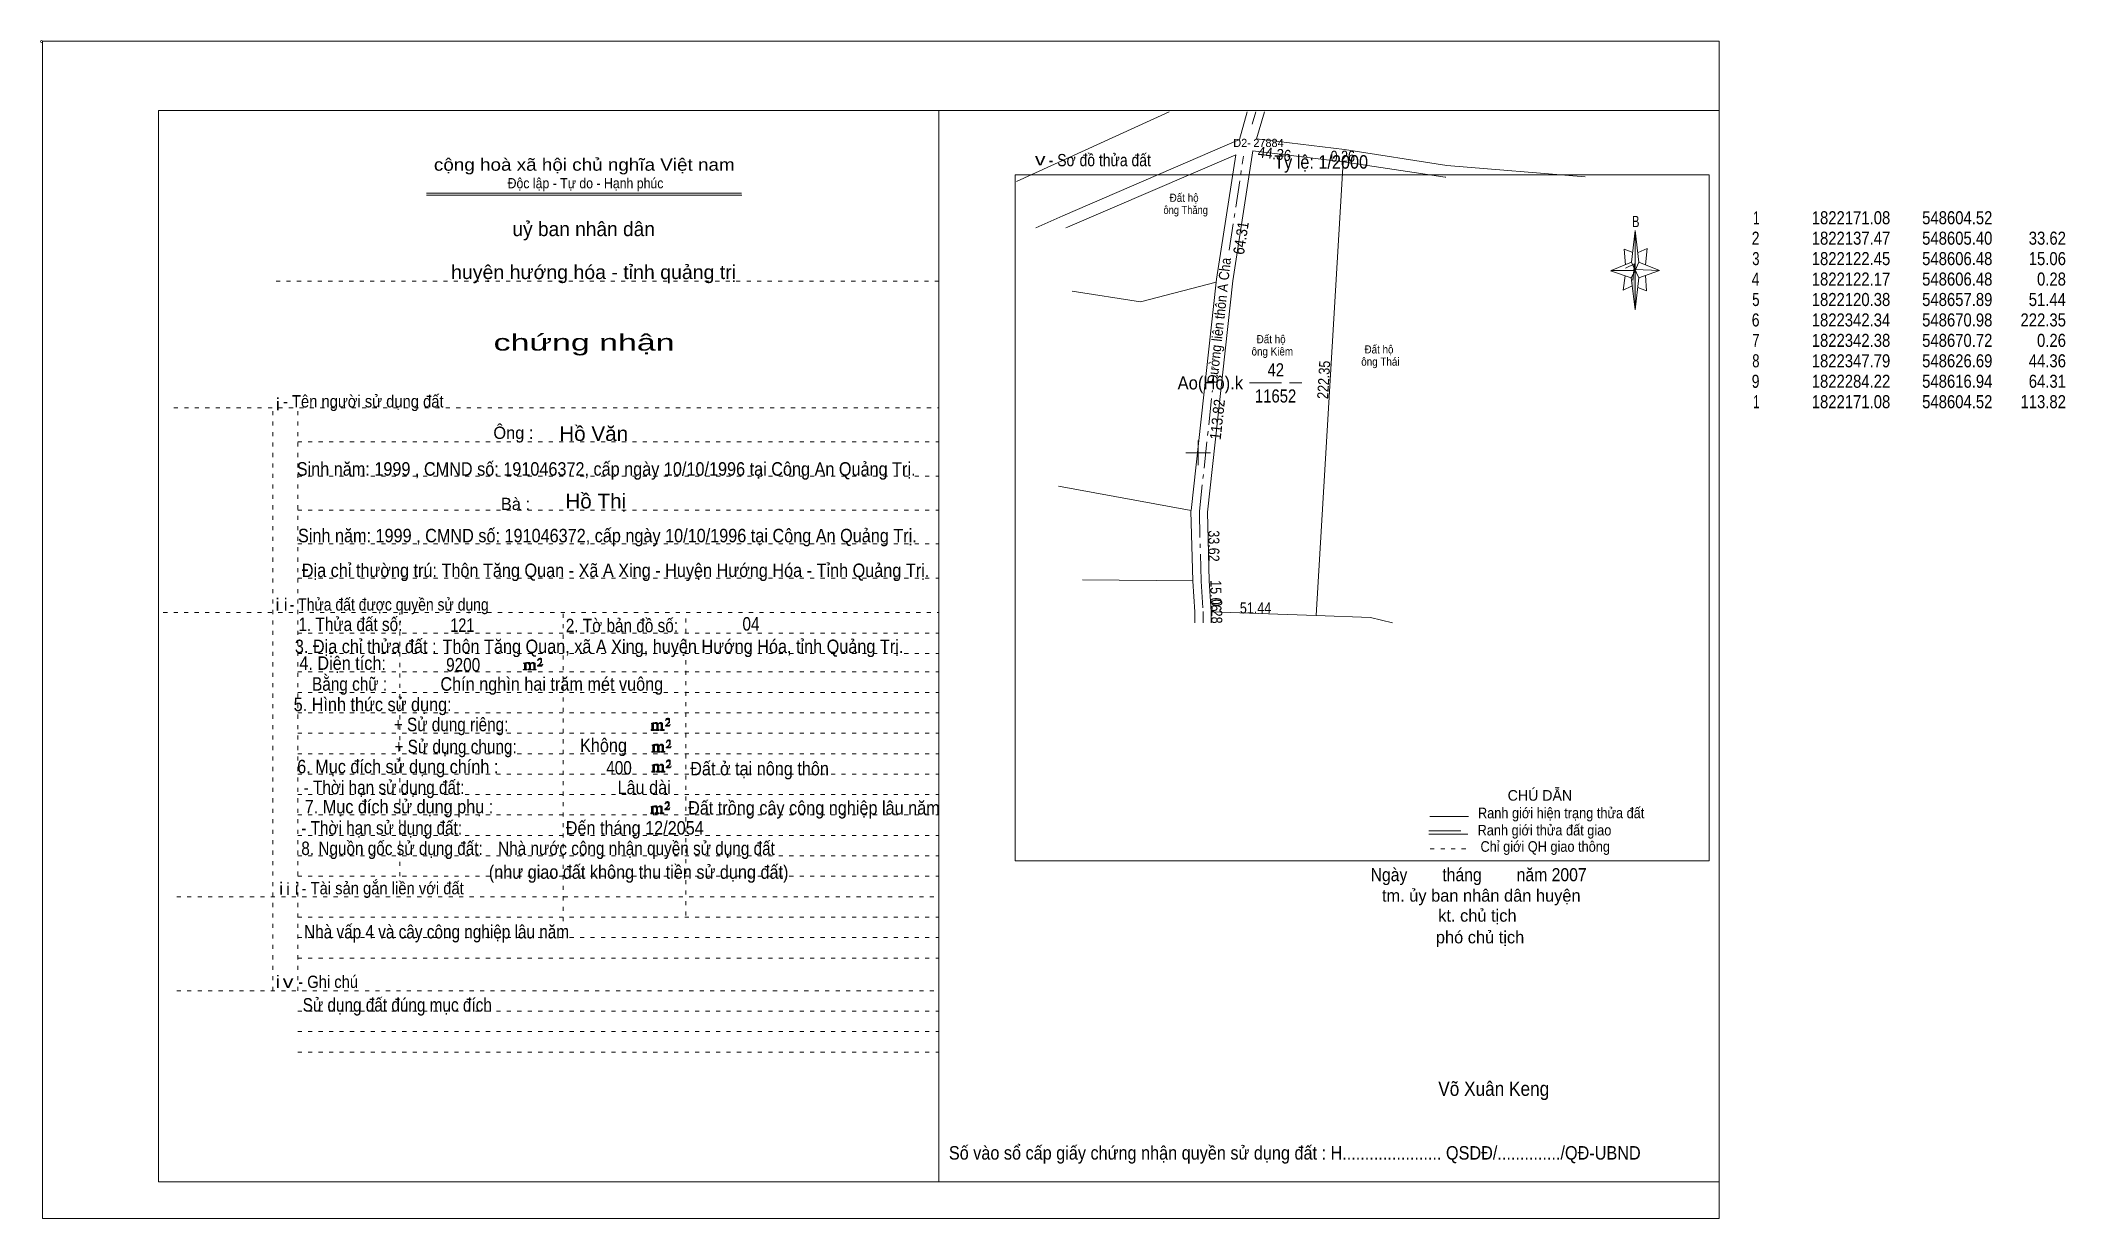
# Model space of a CAD drawing. Header units: centimetres. Extents: x -1.6 to 48, y -3.3 to 25.5.
import ezdxf
from ezdxf.enums import TextEntityAlignment as Align

# ---------------------------------------------------------------- set-up
doc = ezdxf.new("R2010")
doc.units = ezdxf.units.CM
doc.header["$LTSCALE"] = 0.13
for name, pattern in [('DOT_DASHED', [7.7, 5, -1.2, 0.3, -1.2]), ('DOTTED', [1.5, 0.3, -1.2]), ('LONG_DASHED', [7.5, 6, -1.5])]:
    doc.linetypes.add(name, pattern=pattern)
for name, color, linetype, lineweight in [('1', 7, 'DOTTED', 13), ('22', 7, 'Continuous', 13), ('33', 7, 'LONG_DASHED', 13), ('4', 7, 'Continuous', 13), ('5', 7, 'Continuous', 13), ('50', 7, 'Continuous', 13), ('53', 7, 'Continuous', 13)]:
    doc.layers.add(name, color=color, linetype=linetype, lineweight=lineweight)
for name, color, linetype in [('10', 7, 'Continuous'), ('23', 7, 'Continuous'), ('30', 7, 'Continuous'), ('52', 7, 'Continuous')]:
    doc.layers.add(name, color=color, linetype=linetype)

msp = doc.modelspace()

# ---------------------------------------------------------------- hatches: boundary and pattern name
at = {"layer": '5'}
msp.add_hatch(color=256, dxfattribs=at).paths.add_polyline_path([(37.46, 19.87), (37.46, 18.91), (37.36, 19.69)])
at = {"layer": '50'}
for points in [[(10.27, 10.13), (10.27, 10.12), (10.27, 10.11), (10.25, 10.11), (10.24, 10.11), (10.24, 10.1), (10.33, 10.1), (10.33, 10.11), (10.32, 10.11), (10.31, 10.11), (10.31, 10.12), (10.31, 10.13), (10.31, 10.24), (10.31, 10.25), (10.32, 10.26), (10.34, 10.26), (10.35, 10.26), (10.36, 10.26), (10.37, 10.25), (10.39, 10.22), (10.39, 10.13), (10.37, 10.12), (10.37, 10.11), (10.36, 10.11), (10.35, 10.11), (10.35, 10.1), (10.44, 10.1), (10.44, 10.11), (10.43, 10.11), (10.42, 10.11), (10.42, 10.12), (10.42, 10.13), (10.42, 10.24), (10.44, 10.26), (10.45, 10.26), (10.46, 10.26), (10.49, 10.26), (10.49, 10.25), (10.5, 10.24), (10.5, 10.22), (10.5, 10.13), (10.5, 10.12), (10.49, 10.11), (10.49, 10.11), (10.47, 10.11), (10.47, 10.1), (10.56, 10.1), (10.56, 10.11), (10.55, 10.11), (10.54, 10.11), (10.53, 10.12), (10.53, 10.13), (10.53, 10.2), (10.53, 10.25), (10.53, 10.26), (10.52, 10.27), (10.5, 10.28), (10.47, 10.28), (10.46, 10.28), (10.44, 10.27), (10.41, 10.25), (10.41, 10.26), (10.4, 10.28), (10.39, 10.28), (10.37, 10.28), (10.35, 10.28), (10.34, 10.28), (10.32, 10.26), (10.31, 10.26), (10.31, 10.25), (10.31, 10.25), (10.31, 10.26), (10.31, 10.28), (10.24, 10.26), (10.24, 10.26), (10.25, 10.26), (10.27, 10.25), (10.27, 10.24), (10.27, 10.23)], [(10.69, 10.19), (10.72, 10.24), (10.72, 10.24), (10.71, 10.22), (10.69, 10.22), (10.68, 10.22), (10.63, 10.22), (10.66, 10.26), (10.67, 10.27), (10.69, 10.28), (10.69, 10.3), (10.69, 10.32), (10.69, 10.34), (10.69, 10.35), (10.69, 10.37), (10.68, 10.38), (10.67, 10.38), (10.66, 10.39), (10.65, 10.39), (10.63, 10.38), (10.63, 10.38), (10.62, 10.37), (10.61, 10.35), (10.59, 10.33), (10.61, 10.33), (10.61, 10.35), (10.62, 10.35), (10.63, 10.36), (10.65, 10.36), (10.66, 10.36), (10.67, 10.35), (10.68, 10.35), (10.68, 10.32), (10.68, 10.3), (10.66, 10.28), (10.66, 10.26), (10.65, 10.25), (10.59, 10.2), (10.59, 10.19)], [(13.39, 8.66), (13.39, 8.65), (13.39, 8.64), (13.38, 8.64), (13.37, 8.64), (13.37, 8.62), (13.45, 8.62), (13.45, 8.64), (13.44, 8.64), (13.43, 8.64), (13.43, 8.65), (13.43, 8.66), (13.43, 8.77), (13.43, 8.78), (13.44, 8.79), (13.47, 8.79), (13.48, 8.79), (13.49, 8.79), (13.5, 8.78), (13.51, 8.74), (13.51, 8.66), (13.5, 8.65), (13.5, 8.64), (13.49, 8.64), (13.48, 8.64), (13.48, 8.62), (13.57, 8.62), (13.57, 8.64), (13.55, 8.64), (13.54, 8.64), (13.54, 8.65), (13.54, 8.66), (13.54, 8.77), (13.57, 8.79), (13.58, 8.79), (13.59, 8.79), (13.61, 8.79), (13.61, 8.78), (13.62, 8.77), (13.62, 8.74), (13.62, 8.66), (13.62, 8.65), (13.61, 8.64), (13.61, 8.64), (13.6, 8.64), (13.6, 8.62), (13.69, 8.62), (13.69, 8.64), (13.67, 8.64), (13.66, 8.64), (13.65, 8.65), (13.65, 8.66), (13.65, 8.73), (13.65, 8.78), (13.65, 8.79), (13.64, 8.8), (13.62, 8.81), (13.6, 8.81), (13.59, 8.81), (13.57, 8.8), (13.53, 8.78), (13.53, 8.79), (13.52, 8.81), (13.51, 8.81), (13.5, 8.81), (13.48, 8.81), (13.47, 8.81), (13.44, 8.79), (13.43, 8.79), (13.43, 8.78), (13.43, 8.78), (13.43, 8.79), (13.43, 8.81), (13.37, 8.79), (13.37, 8.79), (13.38, 8.79), (13.39, 8.78), (13.39, 8.77), (13.39, 8.76)], [(13.82, 8.72), (13.84, 8.77), (13.84, 8.77), (13.83, 8.74), (13.82, 8.74), (13.81, 8.74), (13.75, 8.74), (13.79, 8.79), (13.8, 8.8), (13.82, 8.81), (13.82, 8.83), (13.82, 8.84), (13.82, 8.87), (13.82, 8.88), (13.82, 8.9), (13.81, 8.91), (13.8, 8.91), (13.79, 8.92), (13.77, 8.92), (13.75, 8.91), (13.75, 8.91), (13.74, 8.9), (13.73, 8.88), (13.72, 8.86), (13.73, 8.86), (13.73, 8.88), (13.74, 8.88), (13.75, 8.89), (13.77, 8.89), (13.79, 8.89), (13.8, 8.88), (13.81, 8.88), (13.81, 8.84), (13.81, 8.83), (13.79, 8.81), (13.79, 8.79), (13.77, 8.78), (13.72, 8.73), (13.72, 8.72)], [(13.41, 8.12), (13.41, 8.11), (13.41, 8.1), (13.4, 8.1), (13.39, 8.1), (13.39, 8.09), (13.48, 8.09), (13.48, 8.1), (13.47, 8.1), (13.45, 8.1), (13.45, 8.11), (13.45, 8.12), (13.45, 8.23), (13.45, 8.24), (13.47, 8.26), (13.49, 8.26), (13.5, 8.26), (13.51, 8.26), (13.52, 8.24), (13.53, 8.21), (13.53, 8.12), (13.52, 8.11), (13.52, 8.1), (13.51, 8.1), (13.5, 8.1), (13.5, 8.09), (13.59, 8.09), (13.59, 8.1), (13.58, 8.1), (13.57, 8.1), (13.57, 8.11), (13.57, 8.12), (13.57, 8.23), (13.59, 8.26), (13.6, 8.26), (13.61, 8.26), (13.63, 8.26), (13.63, 8.24), (13.64, 8.23), (13.64, 8.21), (13.64, 8.12), (13.64, 8.11), (13.63, 8.1), (13.63, 8.1), (13.62, 8.1), (13.62, 8.09), (13.71, 8.09), (13.71, 8.1), (13.7, 8.1), (13.69, 8.1), (13.67, 8.11), (13.67, 8.12), (13.67, 8.2), (13.67, 8.24), (13.67, 8.26), (13.66, 8.27), (13.64, 8.28), (13.62, 8.28), (13.61, 8.28), (13.59, 8.27), (13.55, 8.24), (13.55, 8.26), (13.54, 8.28), (13.53, 8.28), (13.52, 8.28), (13.5, 8.28), (13.49, 8.28), (13.47, 8.26), (13.45, 8.26), (13.45, 8.24), (13.45, 8.24), (13.45, 8.26), (13.45, 8.28), (13.39, 8.26), (13.39, 8.26), (13.4, 8.26), (13.41, 8.24), (13.41, 8.23), (13.41, 8.22)], [(13.84, 8.19), (13.86, 8.23), (13.86, 8.23), (13.85, 8.21), (13.84, 8.21), (13.83, 8.21), (13.77, 8.21), (13.81, 8.26), (13.82, 8.27), (13.84, 8.28), (13.84, 8.3), (13.84, 8.31), (13.84, 8.33), (13.84, 8.34), (13.84, 8.37), (13.83, 8.38), (13.82, 8.38), (13.81, 8.39), (13.8, 8.39), (13.77, 8.38), (13.77, 8.38), (13.76, 8.37), (13.75, 8.34), (13.74, 8.32), (13.75, 8.32), (13.75, 8.34), (13.76, 8.34), (13.77, 8.36), (13.8, 8.36), (13.81, 8.36), (13.82, 8.34), (13.83, 8.34), (13.83, 8.31), (13.83, 8.3), (13.81, 8.28), (13.81, 8.26), (13.8, 8.24), (13.74, 8.2), (13.74, 8.19)], [(13.41, 7.64), (13.41, 7.63), (13.41, 7.62), (13.4, 7.62), (13.39, 7.62), (13.39, 7.6), (13.47, 7.6), (13.47, 7.62), (13.46, 7.62), (13.45, 7.62), (13.45, 7.63), (13.45, 7.64), (13.45, 7.75), (13.45, 7.76), (13.46, 7.77), (13.49, 7.77), (13.5, 7.77), (13.51, 7.77), (13.52, 7.76), (13.53, 7.72), (13.53, 7.64), (13.52, 7.63), (13.52, 7.62), (13.51, 7.62), (13.5, 7.62), (13.5, 7.6), (13.59, 7.6), (13.59, 7.62), (13.57, 7.62), (13.56, 7.62), (13.56, 7.63), (13.56, 7.64), (13.56, 7.75), (13.59, 7.77), (13.6, 7.77), (13.61, 7.77), (13.63, 7.77), (13.63, 7.76), (13.64, 7.75), (13.64, 7.72), (13.64, 7.64), (13.64, 7.63), (13.63, 7.62), (13.63, 7.62), (13.62, 7.62), (13.62, 7.6), (13.71, 7.6), (13.71, 7.62), (13.69, 7.62), (13.68, 7.62), (13.67, 7.63), (13.67, 7.64), (13.67, 7.71), (13.67, 7.76), (13.67, 7.77), (13.66, 7.78), (13.64, 7.79), (13.62, 7.79), (13.61, 7.79), (13.59, 7.78), (13.55, 7.76), (13.55, 7.77), (13.54, 7.79), (13.53, 7.79), (13.52, 7.79), (13.5, 7.79), (13.49, 7.79), (13.46, 7.77), (13.45, 7.77), (13.45, 7.76), (13.45, 7.76), (13.45, 7.77), (13.45, 7.79), (13.39, 7.77), (13.39, 7.77), (13.4, 7.77), (13.41, 7.76), (13.41, 7.75), (13.41, 7.74)], [(13.84, 7.7), (13.86, 7.75), (13.86, 7.75), (13.85, 7.72), (13.84, 7.72), (13.83, 7.72), (13.77, 7.72), (13.81, 7.77), (13.82, 7.78), (13.84, 7.79), (13.84, 7.81), (13.84, 7.82), (13.84, 7.85), (13.84, 7.86), (13.84, 7.88), (13.83, 7.89), (13.82, 7.89), (13.81, 7.9), (13.79, 7.9), (13.77, 7.89), (13.77, 7.89), (13.76, 7.88), (13.75, 7.86), (13.74, 7.84), (13.75, 7.84), (13.75, 7.86), (13.76, 7.86), (13.77, 7.87), (13.79, 7.87), (13.81, 7.87), (13.82, 7.86), (13.83, 7.86), (13.83, 7.82), (13.83, 7.81), (13.81, 7.79), (13.81, 7.77), (13.79, 7.76), (13.74, 7.71), (13.74, 7.7)], [(13.38, 6.62), (13.38, 6.61), (13.38, 6.6), (13.37, 6.6), (13.36, 6.6), (13.36, 6.58), (13.44, 6.58), (13.44, 6.6), (13.43, 6.6), (13.42, 6.6), (13.42, 6.61), (13.42, 6.62), (13.42, 6.73), (13.42, 6.74), (13.43, 6.75), (13.46, 6.75), (13.47, 6.75), (13.48, 6.75), (13.49, 6.74), (13.5, 6.7), (13.5, 6.62), (13.49, 6.61), (13.49, 6.6), (13.48, 6.6), (13.47, 6.6), (13.47, 6.58), (13.56, 6.58), (13.56, 6.6), (13.54, 6.6), (13.53, 6.6), (13.53, 6.61), (13.53, 6.62), (13.53, 6.73), (13.56, 6.75), (13.57, 6.75), (13.58, 6.75), (13.6, 6.75), (13.6, 6.74), (13.61, 6.73), (13.61, 6.7), (13.61, 6.62), (13.61, 6.61), (13.6, 6.6), (13.6, 6.6), (13.59, 6.6), (13.59, 6.58), (13.68, 6.58), (13.68, 6.6), (13.66, 6.6), (13.65, 6.6), (13.64, 6.61), (13.64, 6.62), (13.64, 6.69), (13.64, 6.74), (13.64, 6.75), (13.63, 6.76), (13.61, 6.77), (13.59, 6.77), (13.58, 6.77), (13.56, 6.76), (13.52, 6.74), (13.52, 6.75), (13.51, 6.77), (13.5, 6.77), (13.49, 6.77), (13.47, 6.77), (13.46, 6.77), (13.43, 6.75), (13.42, 6.75), (13.42, 6.74), (13.42, 6.74), (13.42, 6.75), (13.42, 6.77), (13.36, 6.75), (13.36, 6.75), (13.37, 6.75), (13.38, 6.74), (13.38, 6.73), (13.38, 6.72)], [(13.81, 6.68), (13.83, 6.73), (13.83, 6.73), (13.82, 6.7), (13.81, 6.7), (13.8, 6.7), (13.74, 6.7), (13.78, 6.75), (13.79, 6.76), (13.81, 6.77), (13.81, 6.79), (13.81, 6.8), (13.81, 6.83), (13.81, 6.84), (13.81, 6.86), (13.8, 6.87), (13.79, 6.87), (13.78, 6.88), (13.76, 6.88), (13.74, 6.87), (13.74, 6.87), (13.73, 6.86), (13.72, 6.84), (13.71, 6.82), (13.72, 6.82), (13.72, 6.84), (13.73, 6.84), (13.74, 6.85), (13.76, 6.85), (13.78, 6.85), (13.79, 6.84), (13.8, 6.84), (13.8, 6.8), (13.8, 6.79), (13.78, 6.77), (13.78, 6.75), (13.76, 6.74), (13.71, 6.69), (13.71, 6.68)]]:
    msp.add_hatch(color=256, dxfattribs=at).paths.add_polyline_path(points)

# ---------------------------------------------------------------- linework, layer by layer
at = {"layer": '1', "linetype": 'Continuous'}
for p, q in [((1.31, -2.42), (1.31, 23.78)), ((1.31, 23.78), (39.51, 23.78)), ((20.41, -2.42), (20.41, 23.78)), ((39.51, -2.42), (39.51, 23.78)), ((7.87, 21.76), (15.58, 21.76)), ((7.87, 21.71), (15.59, 21.71)), ((37.36, 19.69), (36.85, 19.86)), ((1.31, -2.42), (39.51, -2.42))]:
    msp.add_line(p, q, dxfattribs=at)
at = {"layer": '1'}
for p, q in [((4.19, 19.61), (20.41, 19.61)), ((1.69, 16.51), (20.41, 16.51)), ((4.11, 2.25), (4.11, 16.51)), ((4.72, 2.25), (4.72, 16.51)), ((4.72, 15.68), (20.41, 15.68)), ((4.72, 14.84), (20.41, 14.84)), ((4.72, 14.01), (20.41, 14.01)), ((4.72, 13.18), (20.41, 13.18)), ((4.72, 12.34), (20.41, 12.34)), ((1.43, 11.5), (20.41, 11.5)), ((7.22, 5.05), (7.22, 11.5)), ((11.22, 3.95), (11.22, 11.5)), ((14.22, 4.09), (14.22, 11.5)), ((4.72, 11), (20.41, 11)), ((4.72, 10.5), (20.41, 10.5)), ((4.72, 10.05), (20.41, 10.05)), ((4.72, 9.55), (20.41, 9.55)), ((4.72, 9.05), (20.41, 9.05)), ((4.72, 8.55), (20.41, 8.55)), ((4.72, 8.05), (20.41, 8.05)), ((4.72, 7.55), (20.41, 7.55)), ((4.72, 7.05), (20.41, 7.05)), ((4.72, 6.55), (20.41, 6.55)), ((4.72, 6.05), (20.41, 6.05)), ((4.72, 5.55), (20.41, 5.55)), ((4.72, 5.05), (20.41, 5.05)), ((1.76, 4.55), (20.41, 4.55)), ((4.72, 4.05), (20.41, 4.05)), ((4.72, 3.55), (20.41, 3.55)), ((4.72, 3.05), (20.41, 3.05)), ((1.76, 2.25), (20.41, 2.25)), ((4.72, 1.75), (20.41, 1.75)), ((4.72, 1.25), (20.41, 1.25)), ((4.72, 0.75), (20.41, 0.75))]:
    msp.add_line(p, q, dxfattribs=at)
at = {"layer": '1', "linetype": 'Continuous'}
msp.add_lwpolyline([(-1.53, -3.32), (39.51, -3.32), (39.51, 25.48), (-1.53, 25.48)], close=True, dxfattribs=at)
msp.add_lwpolyline([(37.37, 19.49), (37.16, 19.39), (37.21, 19.74)], dxfattribs=at)
at = {"layer": '22'}
for p, q in [((22.31, 22.05), (26.05, 23.75)), ((27.77, 23.07), (27.96, 23.75)), ((28.19, 23.09), (28.38, 23.75)), ((23.34, 14.59), (26.59, 14)), ((26.63, 12.28), (23.93, 12.3)), ((27.08, 11.52), (27.08, 11.25))]:
    msp.add_line(p, q, dxfattribs=at)
at = {"layer": '22', "linetype": 'DOT_DASHED'}
for p, q in [((28.08, 23.45), (28.17, 23.75)), ((27.52, 20.37), (27.87, 22.67)), ((26.79, 13.98), (27.11, 16.93))]:
    msp.add_line(p, q, dxfattribs=at)
at = {"layer": '22'}
for points in [[(27.77, 23.07), (23.45, 21.21), (22.79, 20.91)], [(27.08, 11.52), (27.08, 11.53), (27.03, 12.28), (26.99, 13.96), (27.61, 19.62), (28.1, 22.8)], [(30.31, 22.53), (30.3, 22.53), (28.1, 22.8)], [(36.23, 22.16), (32.85, 22.44), (30.34, 22.83), (28.19, 23.09)], [(27.68, 22.7), (23.56, 20.93), (23.52, 20.91)], [(27.08, 11.52), (29.65, 11.43), (30.31, 22.53)], [(27.2, 19.58), (27.21, 19.66), (27.68, 22.7)], [(30.31, 22.53), (32.81, 22.15), (32.82, 22.15)], [(23.68, 19.36), (25.35, 19.1), (27.2, 19.58)], [(26.63, 12.28), (26.58, 13.98), (26.59, 14), (27.2, 19.58)], [(26.63, 12.28), (26.63, 12.27), (26.68, 11.52), (26.68, 11.25)], [(29.65, 11.43), (30.98, 11.38), (31.52, 11.25)]]:
    msp.add_lwpolyline(points, dxfattribs=at)
at = {"layer": '22', "linetype": 'DOT_DASHED'}
for points in [[(26.83, 12.28), (26.79, 13.98), (26.79, 13.98)], [(26.83, 12.28), (26.83, 12.27), (26.88, 11.53), (26.88, 11.25)]]:
    msp.add_lwpolyline(points, dxfattribs=at)
at = {"layer": '33'}
msp.add_line((28.02, 17.12), (29.3, 17.12), dxfattribs=at)
at = {"layer": '4'}
for p, q in [((32.43, 6.51), (33.38, 6.51)), ((32.41, 6.08), (33.36, 6.08))]:
    msp.add_line(p, q, dxfattribs=at)
at = {"layer": '4', "linetype": 'LONG_DASHED'}
msp.add_line((32.41, 6.16), (33.36, 6.16), dxfattribs=at)
at = {"layer": '4', "linetype": 'DOTTED'}
msp.add_line((32.44, 5.72), (33.43, 5.72), dxfattribs=at)
at = {"layer": '4'}
msp.add_lwpolyline([(22.28, 22.21), (39.27, 22.21), (39.27, 5.43), (22.28, 5.43)], close=True, dxfattribs=at)
msp.add_circle((-1.55, 25.47), 0.025, dxfattribs=at)
at = {"layer": '5'}
for p, q in [((37.37, 20.07), (37.46, 20.85)), ((37.55, 20.07), (38.05, 19.87)), ((37.55, 19.69), (37.46, 18.91)), ((37.73, 19.37), (37.52, 19.45)), ((37.71, 19.75), (37.73, 19.37))]:
    msp.add_line(p, q, dxfattribs=at)
for points in [[(37.46, 20.85), (37.55, 20.07), (37.46, 19.87)], [(37.46, 19.87), (36.87, 19.87), (37.37, 20.07), (37.55, 19.69), (38.05, 19.87), (37.46, 19.89)], [(37.46, 19.87), (37.46, 18.91), (37.36, 19.69)]]:
    msp.add_lwpolyline(points, close=True, dxfattribs=at)
for points in [[(37.4, 20.31), (37.19, 20.39), (37.22, 20.01)], [(37.53, 20.31), (37.75, 20.41), (37.71, 20.01)], [(37.46, 19.87), (37.37, 20.07), (36.87, 19.87)], [(37.22, 19.93), (37.44, 20.03), (37.4, 19.63)], [(37.46, 19.87), (37.55, 19.69), (38.05, 19.87)]]:
    msp.add_lwpolyline(points, dxfattribs=at)
at = {"layer": '50'}
for points in [[(10.27, 10.13), (10.27, 10.12), (10.27, 10.11), (10.25, 10.11), (10.24, 10.11), (10.24, 10.1), (10.33, 10.1), (10.33, 10.11), (10.32, 10.11), (10.31, 10.11), (10.31, 10.12), (10.31, 10.13), (10.31, 10.24), (10.31, 10.25), (10.32, 10.26), (10.34, 10.26), (10.35, 10.26), (10.36, 10.26), (10.37, 10.25), (10.39, 10.22), (10.39, 10.13), (10.37, 10.12), (10.37, 10.11), (10.36, 10.11), (10.35, 10.11), (10.35, 10.1), (10.44, 10.1), (10.44, 10.11), (10.43, 10.11), (10.42, 10.11), (10.42, 10.12), (10.42, 10.13), (10.42, 10.24), (10.44, 10.26), (10.45, 10.26), (10.46, 10.26), (10.49, 10.26), (10.49, 10.25), (10.5, 10.24), (10.5, 10.22), (10.5, 10.13), (10.5, 10.12), (10.49, 10.11), (10.49, 10.11), (10.47, 10.11), (10.47, 10.1), (10.56, 10.1), (10.56, 10.11), (10.55, 10.11), (10.54, 10.11), (10.53, 10.12), (10.53, 10.13), (10.53, 10.2), (10.53, 10.25), (10.53, 10.26), (10.52, 10.27), (10.5, 10.28), (10.47, 10.28), (10.46, 10.28), (10.44, 10.27), (10.41, 10.25), (10.41, 10.26), (10.4, 10.28), (10.39, 10.28), (10.37, 10.28), (10.35, 10.28), (10.34, 10.28), (10.32, 10.26), (10.31, 10.26), (10.31, 10.25), (10.31, 10.25), (10.31, 10.26), (10.31, 10.28), (10.24, 10.26), (10.24, 10.26), (10.25, 10.26), (10.27, 10.25), (10.27, 10.24), (10.27, 10.23)], [(10.69, 10.19), (10.72, 10.24), (10.72, 10.24), (10.71, 10.22), (10.69, 10.22), (10.68, 10.22), (10.63, 10.22), (10.66, 10.26), (10.67, 10.27), (10.69, 10.28), (10.69, 10.3), (10.69, 10.32), (10.69, 10.34), (10.69, 10.35), (10.69, 10.37), (10.68, 10.38), (10.67, 10.38), (10.66, 10.39), (10.65, 10.39), (10.63, 10.38), (10.63, 10.38), (10.62, 10.37), (10.61, 10.35), (10.59, 10.33), (10.61, 10.33), (10.61, 10.35), (10.62, 10.35), (10.63, 10.36), (10.65, 10.36), (10.66, 10.36), (10.67, 10.35), (10.68, 10.35), (10.68, 10.32), (10.68, 10.3), (10.66, 10.28), (10.66, 10.26), (10.65, 10.25), (10.59, 10.2), (10.59, 10.19)], [(13.39, 8.66), (13.39, 8.65), (13.39, 8.64), (13.38, 8.64), (13.37, 8.64), (13.37, 8.62), (13.45, 8.62), (13.45, 8.64), (13.44, 8.64), (13.43, 8.64), (13.43, 8.65), (13.43, 8.66), (13.43, 8.77), (13.43, 8.78), (13.44, 8.79), (13.47, 8.79), (13.48, 8.79), (13.49, 8.79), (13.5, 8.78), (13.51, 8.74), (13.51, 8.66), (13.5, 8.65), (13.5, 8.64), (13.49, 8.64), (13.48, 8.64), (13.48, 8.62), (13.57, 8.62), (13.57, 8.64), (13.55, 8.64), (13.54, 8.64), (13.54, 8.65), (13.54, 8.66), (13.54, 8.77), (13.57, 8.79), (13.58, 8.79), (13.59, 8.79), (13.61, 8.79), (13.61, 8.78), (13.62, 8.77), (13.62, 8.74), (13.62, 8.66), (13.62, 8.65), (13.61, 8.64), (13.61, 8.64), (13.6, 8.64), (13.6, 8.62), (13.69, 8.62), (13.69, 8.64), (13.67, 8.64), (13.66, 8.64), (13.65, 8.65), (13.65, 8.66), (13.65, 8.73), (13.65, 8.78), (13.65, 8.79), (13.64, 8.8), (13.62, 8.81), (13.6, 8.81), (13.59, 8.81), (13.57, 8.8), (13.53, 8.78), (13.53, 8.79), (13.52, 8.81), (13.51, 8.81), (13.5, 8.81), (13.48, 8.81), (13.47, 8.81), (13.44, 8.79), (13.43, 8.79), (13.43, 8.78), (13.43, 8.78), (13.43, 8.79), (13.43, 8.81), (13.37, 8.79), (13.37, 8.79), (13.38, 8.79), (13.39, 8.78), (13.39, 8.77), (13.39, 8.76)], [(13.82, 8.72), (13.84, 8.77), (13.84, 8.77), (13.83, 8.74), (13.82, 8.74), (13.81, 8.74), (13.75, 8.74), (13.79, 8.79), (13.8, 8.8), (13.82, 8.81), (13.82, 8.83), (13.82, 8.84), (13.82, 8.87), (13.82, 8.88), (13.82, 8.9), (13.81, 8.91), (13.8, 8.91), (13.79, 8.92), (13.77, 8.92), (13.75, 8.91), (13.75, 8.91), (13.74, 8.9), (13.73, 8.88), (13.72, 8.86), (13.73, 8.86), (13.73, 8.88), (13.74, 8.88), (13.75, 8.89), (13.77, 8.89), (13.79, 8.89), (13.8, 8.88), (13.81, 8.88), (13.81, 8.84), (13.81, 8.83), (13.79, 8.81), (13.79, 8.79), (13.77, 8.78), (13.72, 8.73), (13.72, 8.72)], [(13.41, 8.12), (13.41, 8.11), (13.41, 8.1), (13.4, 8.1), (13.39, 8.1), (13.39, 8.09), (13.48, 8.09), (13.48, 8.1), (13.47, 8.1), (13.45, 8.1), (13.45, 8.11), (13.45, 8.12), (13.45, 8.23), (13.45, 8.24), (13.47, 8.26), (13.49, 8.26), (13.5, 8.26), (13.51, 8.26), (13.52, 8.24), (13.53, 8.21), (13.53, 8.12), (13.52, 8.11), (13.52, 8.1), (13.51, 8.1), (13.5, 8.1), (13.5, 8.09), (13.59, 8.09), (13.59, 8.1), (13.58, 8.1), (13.57, 8.1), (13.57, 8.11), (13.57, 8.12), (13.57, 8.23), (13.59, 8.26), (13.6, 8.26), (13.61, 8.26), (13.63, 8.26), (13.63, 8.24), (13.64, 8.23), (13.64, 8.21), (13.64, 8.12), (13.64, 8.11), (13.63, 8.1), (13.63, 8.1), (13.62, 8.1), (13.62, 8.09), (13.71, 8.09), (13.71, 8.1), (13.7, 8.1), (13.69, 8.1), (13.67, 8.11), (13.67, 8.12), (13.67, 8.2), (13.67, 8.24), (13.67, 8.26), (13.66, 8.27), (13.64, 8.28), (13.62, 8.28), (13.61, 8.28), (13.59, 8.27), (13.55, 8.24), (13.55, 8.26), (13.54, 8.28), (13.53, 8.28), (13.52, 8.28), (13.5, 8.28), (13.49, 8.28), (13.47, 8.26), (13.45, 8.26), (13.45, 8.24), (13.45, 8.24), (13.45, 8.26), (13.45, 8.28), (13.39, 8.26), (13.39, 8.26), (13.4, 8.26), (13.41, 8.24), (13.41, 8.23), (13.41, 8.22)], [(13.84, 8.19), (13.86, 8.23), (13.86, 8.23), (13.85, 8.21), (13.84, 8.21), (13.83, 8.21), (13.77, 8.21), (13.81, 8.26), (13.82, 8.27), (13.84, 8.28), (13.84, 8.3), (13.84, 8.31), (13.84, 8.33), (13.84, 8.34), (13.84, 8.37), (13.83, 8.38), (13.82, 8.38), (13.81, 8.39), (13.8, 8.39), (13.77, 8.38), (13.77, 8.38), (13.76, 8.37), (13.75, 8.34), (13.74, 8.32), (13.75, 8.32), (13.75, 8.34), (13.76, 8.34), (13.77, 8.36), (13.8, 8.36), (13.81, 8.36), (13.82, 8.34), (13.83, 8.34), (13.83, 8.31), (13.83, 8.3), (13.81, 8.28), (13.81, 8.26), (13.8, 8.24), (13.74, 8.2), (13.74, 8.19)], [(13.41, 7.64), (13.41, 7.63), (13.41, 7.62), (13.4, 7.62), (13.39, 7.62), (13.39, 7.6), (13.47, 7.6), (13.47, 7.62), (13.46, 7.62), (13.45, 7.62), (13.45, 7.63), (13.45, 7.64), (13.45, 7.75), (13.45, 7.76), (13.46, 7.77), (13.49, 7.77), (13.5, 7.77), (13.51, 7.77), (13.52, 7.76), (13.53, 7.72), (13.53, 7.64), (13.52, 7.63), (13.52, 7.62), (13.51, 7.62), (13.5, 7.62), (13.5, 7.6), (13.59, 7.6), (13.59, 7.62), (13.57, 7.62), (13.56, 7.62), (13.56, 7.63), (13.56, 7.64), (13.56, 7.75), (13.59, 7.77), (13.6, 7.77), (13.61, 7.77), (13.63, 7.77), (13.63, 7.76), (13.64, 7.75), (13.64, 7.72), (13.64, 7.64), (13.64, 7.63), (13.63, 7.62), (13.63, 7.62), (13.62, 7.62), (13.62, 7.6), (13.71, 7.6), (13.71, 7.62), (13.69, 7.62), (13.68, 7.62), (13.67, 7.63), (13.67, 7.64), (13.67, 7.71), (13.67, 7.76), (13.67, 7.77), (13.66, 7.78), (13.64, 7.79), (13.62, 7.79), (13.61, 7.79), (13.59, 7.78), (13.55, 7.76), (13.55, 7.77), (13.54, 7.79), (13.53, 7.79), (13.52, 7.79), (13.5, 7.79), (13.49, 7.79), (13.46, 7.77), (13.45, 7.77), (13.45, 7.76), (13.45, 7.76), (13.45, 7.77), (13.45, 7.79), (13.39, 7.77), (13.39, 7.77), (13.4, 7.77), (13.41, 7.76), (13.41, 7.75), (13.41, 7.74)], [(13.84, 7.7), (13.86, 7.75), (13.86, 7.75), (13.85, 7.72), (13.84, 7.72), (13.83, 7.72), (13.77, 7.72), (13.81, 7.77), (13.82, 7.78), (13.84, 7.79), (13.84, 7.81), (13.84, 7.82), (13.84, 7.85), (13.84, 7.86), (13.84, 7.88), (13.83, 7.89), (13.82, 7.89), (13.81, 7.9), (13.79, 7.9), (13.77, 7.89), (13.77, 7.89), (13.76, 7.88), (13.75, 7.86), (13.74, 7.84), (13.75, 7.84), (13.75, 7.86), (13.76, 7.86), (13.77, 7.87), (13.79, 7.87), (13.81, 7.87), (13.82, 7.86), (13.83, 7.86), (13.83, 7.82), (13.83, 7.81), (13.81, 7.79), (13.81, 7.77), (13.79, 7.76), (13.74, 7.71), (13.74, 7.7)], [(13.38, 6.62), (13.38, 6.61), (13.38, 6.6), (13.37, 6.6), (13.36, 6.6), (13.36, 6.58), (13.44, 6.58), (13.44, 6.6), (13.43, 6.6), (13.42, 6.6), (13.42, 6.61), (13.42, 6.62), (13.42, 6.73), (13.42, 6.74), (13.43, 6.75), (13.46, 6.75), (13.47, 6.75), (13.48, 6.75), (13.49, 6.74), (13.5, 6.7), (13.5, 6.62), (13.49, 6.61), (13.49, 6.6), (13.48, 6.6), (13.47, 6.6), (13.47, 6.58), (13.56, 6.58), (13.56, 6.6), (13.54, 6.6), (13.53, 6.6), (13.53, 6.61), (13.53, 6.62), (13.53, 6.73), (13.56, 6.75), (13.57, 6.75), (13.58, 6.75), (13.6, 6.75), (13.6, 6.74), (13.61, 6.73), (13.61, 6.7), (13.61, 6.62), (13.61, 6.61), (13.6, 6.6), (13.6, 6.6), (13.59, 6.6), (13.59, 6.58), (13.68, 6.58), (13.68, 6.6), (13.66, 6.6), (13.65, 6.6), (13.64, 6.61), (13.64, 6.62), (13.64, 6.69), (13.64, 6.74), (13.64, 6.75), (13.63, 6.76), (13.61, 6.77), (13.59, 6.77), (13.58, 6.77), (13.56, 6.76), (13.52, 6.74), (13.52, 6.75), (13.51, 6.77), (13.5, 6.77), (13.49, 6.77), (13.47, 6.77), (13.46, 6.77), (13.43, 6.75), (13.42, 6.75), (13.42, 6.74), (13.42, 6.74), (13.42, 6.75), (13.42, 6.77), (13.36, 6.75), (13.36, 6.75), (13.37, 6.75), (13.38, 6.74), (13.38, 6.73), (13.38, 6.72)], [(13.81, 6.68), (13.83, 6.73), (13.83, 6.73), (13.82, 6.7), (13.81, 6.7), (13.8, 6.7), (13.74, 6.7), (13.78, 6.75), (13.79, 6.76), (13.81, 6.77), (13.81, 6.79), (13.81, 6.8), (13.81, 6.83), (13.81, 6.84), (13.81, 6.86), (13.8, 6.87), (13.79, 6.87), (13.78, 6.88), (13.76, 6.88), (13.74, 6.87), (13.74, 6.87), (13.73, 6.86), (13.72, 6.84), (13.71, 6.82), (13.72, 6.82), (13.72, 6.84), (13.73, 6.84), (13.74, 6.85), (13.76, 6.85), (13.78, 6.85), (13.79, 6.84), (13.8, 6.84), (13.8, 6.8), (13.8, 6.79), (13.78, 6.77), (13.78, 6.75), (13.76, 6.74), (13.71, 6.69), (13.71, 6.68)]]:
    msp.add_lwpolyline(points, close=True, dxfattribs=at)
at = {"layer": '53'}
for p, q in [((26.46, 15.41), (27.06, 15.41)), ((26.76, 15.11), (26.76, 15.71))]:
    msp.add_line(p, q, dxfattribs=at)

# ---------------------------------------------------------------- texts
at = {"layer": '1'}
for s, height, width, p in [('cộng hoà xã hội chủ nghĩa Việt nam', 0.3, 1.15, (11.735, 22.31)), ('v', 0.3, 1.3, (22.895, 22.44)), ('- Sơ đồ thửa đất ', 0.3, 0.85, (24.4, 22.42)), ('Độc lập - Tự do - Hạnh phúc', 0.25, 0.9, (11.765, 21.88)), ('chứng nhận', 0.4, 1.55, (11.73, 17.91)), ('- Tên người sử dụng đất', 0.3, 0.9, (6.325, 16.52)), ('- Thửa đất được quyền sử dụng', 0.3, 0.85, (6.96, 11.55)), ('- Tài sản gắn liền với đất ', 0.3, 0.9, (6.85, 4.61)), ('v', 0.3, 1.3, (4.485, 2.32)), ('- Ghi chú', 0.3, 0.9, (5.465, 2.32))]:
    msp.add_text(s, height=height, dxfattribs=dict(at, width=width)).set_placement(p, align=Align.CENTER)
for s, height, p in [('uỷ ban nhân dân', 0.35, (11.72, 20.71)), ('i', 0.3, (4.235, 16.45)), ('i', 0.3, (4.225, 11.55)), ('i', 0.3, (4.425, 11.55)), ('i', 0.3, (4.315, 4.6)), ('i', 0.3, (4.485, 4.59)), ('i', 0.3, (4.695, 4.6)), ('i', 0.3, (4.235, 2.32))]:
    msp.add_text(s, height=height, dxfattribs=at).set_placement(p, align=Align.CENTER)
at = {"layer": '10', "width": 0.9}
msp.add_text('Võ Xuân Keng', height=0.35, dxfattribs=at).set_placement((33.995, -0.32), align=Align.CENTER)
at = {"layer": '22', "width": 0.9}
msp.add_text('Đường liên thôn A Cha', height=0.25, rotation=83.735, dxfattribs=at).set_placement((27.397, 18.631), align=Align.CENTER)
at = {"layer": '23'}
for s, width, p in [('ông Thăng', 0.85, (26.455, 21.25)), ('Đất hộ ', 0.9, (26.45, 21.55)), ('ông Kiêm', 0.9, (28.575, 17.79)), ('Đất hộ ', 0.9, (28.58, 18.09)), ('Đất hộ ', 0.9, (31.22, 17.84)), ('ông Thái', 0.9, (31.22, 17.54))]:
    msp.add_text(s, height=0.2, dxfattribs=dict(at, width=width)).set_placement(p, align=Align.CENTER)
at = {"layer": '30'}
for s, rotation, width, p in [('44.36', 352.995, 0.9, (28.613, 22.59)), ('64.31', 81.28, 0.9, (27.941, 20.645)), ('222.35', 86.625, 0.85, (29.968, 17.187)), ('113.82', 83.735, 0.9, (27.364, 16.21)), ('33.62', 270, 0.85, (27.01, 13.13)), ('15.06', 270, 0.85, (27.06, 11.91)), ('0.28', 270, 0.85, (27.08, 11.53))]:
    msp.add_text(s, height=0.27, rotation=rotation, dxfattribs=dict(at, width=width)).set_placement(p, align=Align.CENTER)
at = {"layer": '30', "width": 0.85}
for s, p in [('0.26', (30.3, 22.53)), ('51.44', (28.165, 11.48))]:
    msp.add_text(s, height=0.27, dxfattribs=at).set_placement(p, align=Align.CENTER)
at = {"layer": '30'}
for s, width, p in [('1', 0.65, (40.5, 21)), ('1822171.08', 0.85, (43.7, 21)), ('548604.52', 0.85, (46.2, 21)), ('548604.52', 0.85, (46.2, 21)), ('2', 0.8, (40.5, 20.5)), ('1822137.47', 0.85, (43.7, 20.5)), ('548605.40', 0.85, (46.2, 20.5)), ('33.62', 0.85, (48, 20.5)), ('3', 0.75, (40.5, 20)), ('1822122.45', 0.85, (43.7, 20)), ('548606.48', 0.85, (46.2, 20)), ('15.06', 0.85, (48, 20)), ('4', 0.8, (40.5, 19.5)), ('1822122.17', 0.85, (43.7, 19.5)), ('548606.48', 0.85, (46.2, 19.5)), ('0.28', 0.85, (48, 19.5)), ('5', 0.75, (40.5, 19)), ('1822120.38', 0.85, (43.7, 19)), ('548657.89', 0.85, (46.2, 19)), ('51.44', 0.85, (48, 19)), ('6', 0.8, (40.5, 18.5)), ('1822342.34', 0.85, (43.7, 18.5)), ('548670.98', 0.85, (46.2, 18.5)), ('222.35', 0.85, (48, 18.5)), ('7', 0.75, (40.5, 18)), ('1822342.38', 0.85, (43.7, 18)), ('548670.72', 0.85, (46.2, 18)), ('0.26', 0.85, (48, 18)), ('8', 0.75, (40.5, 17.5)), ('1822347.79', 0.85, (43.7, 17.5)), ('548626.69', 0.85, (46.2, 17.5)), ('44.36', 0.85, (48, 17.5)), ('9', 0.8, (40.5, 17)), ('1822284.22', 0.85, (43.7, 17)), ('548616.94', 0.85, (46.2, 17)), ('64.31', 0.85, (48, 17)), ('1', 0.65, (40.5, 16.5)), ('1822171.08', 0.85, (43.7, 16.5)), ('548604.52', 0.85, (46.2, 16.5)), ('113.82', 0.85, (48, 16.5))]:
    msp.add_text(s, height=0.32, dxfattribs=dict(at, width=width)).set_placement(p, align=Align.RIGHT)
at = {"layer": '33', "width": 0.85}
for s, p in [('42', (28.66, 17.28)), ('11652', (28.655, 16.64))]:
    msp.add_text(s, height=0.32, dxfattribs=at).set_placement(p, align=Align.CENTER)
at = {"layer": '33', "width": 0.95}
msp.add_text('Ao(Hồ).k', height=0.32, dxfattribs=at).set_placement((27.86, 16.96), align=Align.RIGHT)
at = {"layer": '4', "width": 0.9}
for s, height, p in [('Tỷ lệ: 1/2000', 0.33, (29.77, 22.36)), ('Ranh giới hiện trạng thửa đất', 0.2591, (35.645, 6.47)), ('Ranh giới thửa đất giao ', 0.2591, (35.28, 6.05)), ('Chỉ giới QH giao thông', 0.2591, (35.255, 5.65))]:
    msp.add_text(s, height=height, dxfattribs=at).set_placement(p, align=Align.CENTER)
at = {"layer": '4'}
msp.add_text('CHÚ DẪN', height=0.2591, dxfattribs=at).set_placement((35.125, 6.9), align=Align.CENTER)
at = {"layer": '5', "width": 0.75}
msp.add_text('B', height=0.276, dxfattribs=at).set_placement((37.47, 20.93), align=Align.CENTER)
at = {"layer": '50'}
for s, height, width, p in [('  huyện hướng hóa - tỉnh quảng trị', 0.34, 1.05, (11.83, 19.66)), ('Hồ Văn', 0.36, 1.05, (11.965, 15.7)), ('Sinh năm: 1999 , CMND số: 191046372, cấp ngày 10/10/1996 tại Công An Quảng Trị.', 0.33, 0.9, (12.27, 14.85)), ('Hồ Thị', 0.36, 1.05, (12.015, 14.05)), ('Sinh năm: 1999 , CMND số: 191046372, cấp ngày 10/10/1996 tại Công An Quảng Trị.', 0.33, 0.9, (12.3, 13.22)), ('Địa chỉ thường trú: Thôn Tăng Quan - Xã A Xing - Huyện Hướng Hóa - Tỉnh Quảng Trị.', 0.33, 0.9, (12.5, 12.37)), ('1. Thửa đất số:  ', 0.33, 0.85, (6.115, 11.05)), ('121', 0.33, 0.8, (8.75, 11.03)), ('2. Tờ bản đồ số:  ', 0.33, 0.85, (12.76, 11.02)), ('04', 0.33, 0.85, (15.815, 11.06)), ('3. Địa chỉ thửa đất : ', 0.33, 0.9, (6.44, 10.51)), ('4. Diện tích: ', 0.33, 0.9, (5.875, 10.1)), ('Thôn Tăng Quan, xã A Xing, huyện Hướng Hóa, tỉnh Quảng Trị.', 0.33, 0.9, (13.905, 10.51)), ('Bằng chữ :', 0.33, 0.85, (5.99, 9.59)), ('Chín nghìn hai trăm mét vuông', 0.33, 0.9, (10.94, 9.59)), ('9200', 0.33, 0.85, (8.77, 10.06)), ('5. Hình thức sử dụng:', 0.33, 0.9, (6.555, 9.09)), ('+ Sử dụng riêng:', 0.33, 0.85, (8.475, 8.6)), ('Không', 0.33, 0.9, (12.205, 8.09)), ('6. Mục đích sử dụng chính :', 0.33, 0.9, (7.17, 7.57)), ('+ Sử dụng chung:', 0.33, 0.85, (8.585, 8.06)), ('400', 0.33, 0.85, (12.585, 7.54)), ('Đất ở tại nông thôn', 0.33, 0.9, (16.025, 7.52)), ('- Thời hạn sử dụng đất:', 0.33, 0.85, (6.835, 7.06)), ('7. Mục đích sử dụng phụ :', 0.33, 0.9, (7.2, 6.59)), ('Lâu dài', 0.33, 0.9, (13.2, 7.06)), ('Đất trồng cây công nghiệp lâu năm', 0.33, 0.9, (17.355, 6.56)), ('- Thời hạn sử dụng đất:', 0.33, 0.85, (6.775, 6.07)), ('Đến tháng 12/2054', 0.33, 0.9, (12.97, 6.07)), ('8. Nguồn gốc sử dụng đất:', 0.33, 0.85, (7.03, 5.57)), ('Nhà nước công nhận quyền sử dụng đất ', 0.33, 0.85, (13.065, 5.57)), ('(như giao đất không thu tiền sử dụng đất)', 0.33, 0.9, (13.065, 4.99)), ('Ngày        tháng        năm 2007', 0.32, 0.9, (33.625, 4.93)), ('Nhà vấp 4 và cây công nghiệp lâu năm', 0.33, 0.85, (8.12, 3.53)), ('Sử dụng đất đúng mục đích ', 0.33, 0.85, (7.21, 1.74)), ('Số vào sổ cấp giấy chứng nhận quyền sử dụng đất : H...................... QSDĐ/............../QĐ-UBND', 0.33, 0.9, (29.125, -1.88))]:
    msp.add_text(s, height=height, dxfattribs=dict(at, width=width)).set_placement(p, align=Align.CENTER)
for s, p in [('Ông :', (10, 15.75)), ('Bà :', (10.05, 14.01)), ('tm. ủy ban nhân dân huyện ', (33.745, 4.43)), ('kt. chủ tịch', (33.595, 3.94)), ('phó chủ tịch', (33.66, 3.41))]:
    msp.add_text(s, height=0.3, dxfattribs=at).set_placement(p, align=Align.CENTER)
at = {"layer": '52'}
msp.add_text('D2-', height=0.2, dxfattribs=at).set_placement((28.05, 22.89), align=Align.RIGHT)
msp.add_text('27884', height=0.2, dxfattribs=at).set_placement((28.11, 22.89))

doc.saveas('drawing.dxf')
